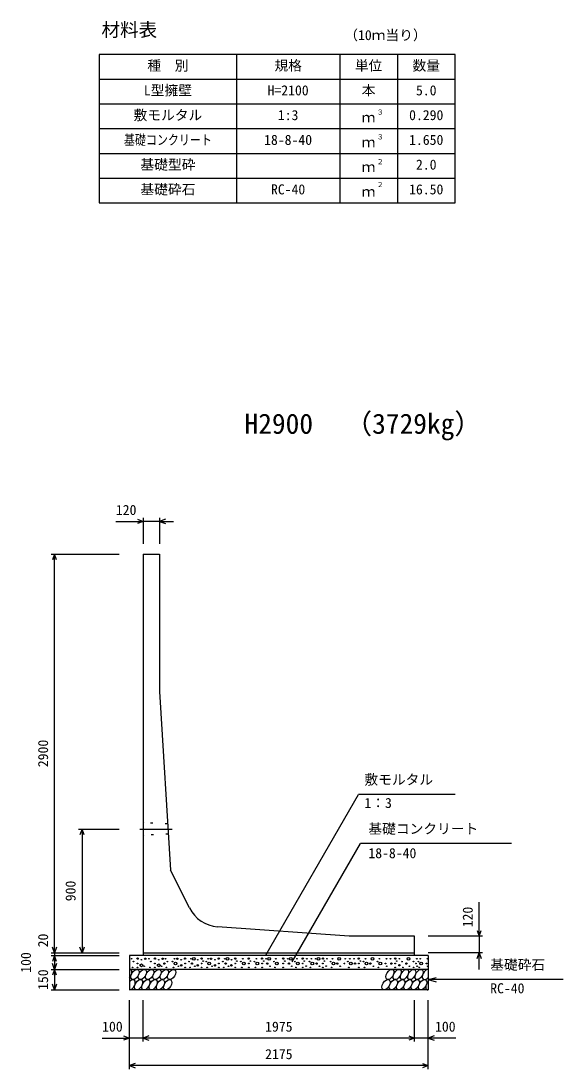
# Model space of a CAD drawing. Units: millimetres, scale not verified. Extents: x -50400 to 50400, y -17820 to 17820.
# Drawn here: x 30948 to 34892, y -8379 to -758 of the extents above; entities that cross this region are included whole.
import ezdxf
from ezdxf.enums import TextEntityAlignment as Align

# ---------------------------------------------------------------- set-up
doc = ezdxf.new("R2010")
doc.units = ezdxf.units.MM
doc.header["$LTSCALE"] = 60
doc.linetypes.add('DOTTED', pattern=[1.75, 0.25, -1.5])
doc.linetypes.add('LONG_DASHED_DOTTED', pattern=[15.25, 12, -1.5, 0.25, -1.5])
for name, color, linetype, lineweight in [('0-0_CENTER', 7, 'LONG_DASHED_DOTTED', 25), ('0-1_DIM', 7, 'Continuous', 25), ('0-3_HATCH', 6, 'Continuous', 25), ('0-4_HYO', 3, 'Continuous', 25), ('0-5_HYO2', 4, 'Continuous', 25), ('0-6_OUTLINE', 1, 'Continuous', 25), ('0-7_OUTLINE2', 4, 'DOTTED', 25), ('0-8_TXT', 7, 'Continuous', 25)]:
    doc.layers.add(name, color=color, linetype=linetype, lineweight=lineweight)
doc.styles.add('ＭＳ ゴシック', font='')
doc.styles.get('ＭＳ ゴシック').set_extended_font_data('MS Gothic')

msp = doc.modelspace()

# ---------------------------------------------------------------- linework, layer by layer
at = {"layer": '0-0_CENTER'}
msp.add_line((31813.39, -6633.77), (32049.03, -6633.77), dxfattribs=at)
at = {"layer": '0-1_DIM'}
for p, q in [((31637.46, -4396.88), (31837, -4396.88)), ((31837, -4371.88), (31837, -4558.77)), ((31957, -4396.88), (31837, -4396.88)), ((31957, -4371.88), (31957, -4558.77)), ((31957, -4396.88), (32057, -4396.88)), ((31167, -4633.77), (31662, -4633.77)), ((31192, -7533.77), (31192, -4633.77)), ((32732.69, -7545.1), (33403.96, -6382.42)), ((34106.37, -6382.42), (33403.96, -6382.42)), ((31367, -6633.77), (31662, -6633.77)), ((31392, -6633.77), (31392, -7533.77)), ((32922.17, -7599.49), (33418.44, -6739.93)), ((34517.98, -6739.93), (33418.44, -6739.93)), ((34282, -7413.77), (34282, -7166.08)), ((34307, -7413.77), (33912, -7413.77)), ((34282, -7413.77), (34282, -7533.77)), ((31167, -7533.77), (31662, -7533.77)), ((31192, -7533.77), (31192, -7553.77)), ((34307, -7533.77), (33912, -7533.77)), ((34282, -7653.77), (34282, -7533.77)), ((31167, -7553.77), (31662, -7553.77)), ((31192, -7553.77), (31192, -7653.77)), ((31167, -7653.77), (31662, -7653.77)), ((31192, -7653.77), (31192, -7803.77)), ((33912, -7728.77), (33969.96, -7713.25)), ((34892.32, -7728.77), (33912, -7728.77)), ((33912, -7728.77), (33969.96, -7744.3)), ((31167, -7803.77), (31662, -7803.77)), ((31737, -8378.77), (31737, -7878.77)), ((31837, -8178.77), (31837, -7878.77)), ((33812, -8178.77), (33812, -7878.77)), ((33812, -8178.77), (33812, -7878.77)), ((33912, -8378.77), (33912, -7878.77)), ((31537.46, -8153.77), (31737, -8153.77)), ((31837, -8153.77), (31737, -8153.77)), ((33812, -8153.77), (31837, -8153.77)), ((33912, -8153.77), (33812, -8153.77)), ((34111.54, -8153.77), (33912, -8153.77)), ((33912, -8353.77), (31737, -8353.77))]:
    msp.add_line(p, q, dxfattribs=at)
for points in [[(31794.71, -4381.49), (31837, -4396.88), (31794.71, -4412.27)], [(31999.29, -4381.49), (31957, -4396.88), (31999.29, -4412.27)], [(31207.39, -4676.06), (31192, -4633.77), (31176.61, -4676.06)], [(31407.39, -6676.06), (31392, -6633.77), (31376.61, -6676.06)], [(34266.61, -7371.49), (34282, -7413.77), (34297.39, -7371.49)], [(31207.39, -7491.49), (31192, -7533.77), (31176.61, -7491.49)], [(31407.39, -7491.49), (31392, -7533.77), (31376.61, -7491.49)], [(34266.61, -7576.06), (34282, -7533.77), (34297.39, -7576.06)], [(31207.39, -7596.06), (31192, -7553.77), (31176.61, -7596.06)], [(31207.39, -7611.49), (31192, -7653.77), (31176.61, -7611.49)], [(31207.39, -7696.06), (31192, -7653.77), (31176.61, -7696.06)], [(31207.39, -7761.49), (31192, -7803.77), (31176.61, -7761.49)], [(31694.71, -8138.38), (31737, -8153.77), (31694.71, -8169.17)], [(31879.29, -8138.38), (31837, -8153.77), (31879.29, -8169.17)], [(33769.71, -8138.38), (33812, -8153.77), (33769.71, -8169.17)], [(33954.29, -8138.38), (33912, -8153.77), (33954.29, -8169.17)], [(31779.29, -8338.38), (31737, -8353.77), (31779.29, -8369.17)], [(33869.71, -8338.38), (33912, -8353.77), (33869.71, -8369.17)]]:
    msp.add_lwpolyline(points, dxfattribs=at)
at = {"layer": '0-3_HATCH'}
for centre, radius in [((31752.97, -7576.6), 2.5), ((31766.99, -7597.61), 2.5), ((31795.86, -7575.72), 5), ((31795.86, -7611.61), 2.5), ((31823.9, -7624.75), 10), ((31823.9, -7583.6), 2.5), ((31851.94, -7576.6), 5), ((31879.07, -7576.6), 2.5), ((31893.09, -7597.61), 2.5), ((31921.97, -7575.72), 5), ((31921.97, -7611.61), 2.5), ((31950.01, -7624.75), 10), ((31950.01, -7583.6), 2.5), ((31978.04, -7576.6), 5), ((31992.06, -7611.61), 5), ((31999.07, -7576.6), 2.5), ((32013.09, -7597.61), 2.5), ((32050.91, -7597.61), 2.5), ((32071.94, -7611.61), 10), ((32064.93, -7576.6), 2.5), ((32085.96, -7576.6), 5), ((32113.99, -7624.75), 5), ((32113.99, -7583.6), 2.5), ((32142.03, -7575.72), 5), ((32142.03, -7611.61), 2.5), ((32170.91, -7597.61), 2.5), ((32184.93, -7576.6), 2.5), ((32191.94, -7611.61), 5), ((32205.96, -7576.6), 10), ((32233.99, -7624.75), 5), ((32233.99, -7583.6), 2.5), ((32262.03, -7575.72), 5), ((32262.03, -7611.61), 2.5), ((32273.37, -7593.29), 2.5), ((32296.13, -7597.61), 2.5), ((32317.16, -7611.61), 10), ((32310.15, -7576.6), 2.5), ((32331.18, -7576.6), 5), ((32359.22, -7624.75), 5), ((32359.22, -7583.6), 2.5), ((32387.26, -7575.72), 5), ((32387.26, -7611.61), 2.5), ((32416.13, -7597.61), 2.5), ((32430.15, -7576.6), 2.5), ((32437.16, -7611.61), 5), ((32451.18, -7576.6), 10), ((32479.22, -7624.75), 5), ((32479.22, -7583.6), 2.5), ((32507.26, -7575.72), 5), ((32507.26, -7611.61), 2.5), ((32518.6, -7593.29), 2.5), ((32548.06, -7597.61), 2.5), ((32569.09, -7611.61), 10), ((32562.08, -7576.6), 2.5), ((32605.7, -7575.72), 5), ((32605.7, -7611.61), 2.5), ((32617.04, -7593.29), 2.5), ((32646.5, -7597.61), 2.5), ((32667.53, -7611.61), 10), ((32660.51, -7576.6), 2.5), ((32702.69, -7575.72), 5), ((32702.69, -7611.61), 2.5), ((32714.03, -7593.29), 2.5), ((32732.39, -7576.6), 2.5), ((32739.4, -7611.61), 5), ((32753.42, -7576.6), 10), ((32788.77, -7597.61), 2.5), ((32809.8, -7611.61), 10), ((32802.79, -7576.6), 2.5), ((32856.08, -7575.72), 5), ((32856.08, -7611.61), 2.5), ((32867.42, -7593.29), 2.5), ((32890.05, -7576.6), 2.5), ((32897.06, -7611.61), 5), ((32911.08, -7576.6), 10), ((32941.74, -7597.61), 2.5), ((32962.77, -7611.61), 10), ((32955.76, -7576.6), 2.5), ((32997.94, -7575.72), 5), ((32997.94, -7611.61), 2.5), ((33009.28, -7593.29), 2.5), ((33027.63, -7576.6), 2.5), ((33046.87, -7597.61), 2.5), ((33067.9, -7611.61), 10), ((33060.89, -7576.6), 2.5), ((33091.67, -7576.6), 2.5), ((33098.69, -7611.61), 5), ((33112.7, -7576.6), 10), ((33144.47, -7575.72), 5), ((33144.47, -7611.61), 2.5), ((33155.81, -7593.29), 2.5), ((33174.17, -7576.6), 2.5), ((33201.16, -7597.61), 2.5), ((33222.19, -7611.61), 10), ((33215.18, -7576.6), 2.5), ((33249.32, -7611.61), 5), ((33263.34, -7576.6), 10), ((33300.99, -7611.61), 2.5), ((33307.43, -7576.6), 2.5), ((33326.66, -7597.61), 2.5), ((33347.69, -7611.61), 10), ((33340.68, -7576.6), 2.5), ((33371.47, -7576.6), 2.5), ((33378.48, -7611.61), 5), ((33405.87, -7575.72), 5), ((33405.87, -7611.61), 2.5), ((33417.21, -7593.29), 2.5), ((33440.33, -7597.61), 2.5), ((33461.36, -7611.61), 10), ((33454.35, -7576.6), 2.5), ((33490.97, -7611.61), 5), ((33504.99, -7576.6), 10), ((33541.61, -7597.61), 2.5), ((33562.64, -7611.61), 10), ((33555.62, -7576.6), 2.5), ((33600.66, -7611.61), 2.5), ((33607.09, -7576.6), 2.5), ((33636.46, -7576.6), 2.5), ((33643.47, -7611.61), 5), ((33670.87, -7575.72), 5), ((33670.87, -7611.61), 2.5), ((33682.21, -7593.29), 2.5), ((33701.35, -7623.9), 5), ((33701.18, -7576.6), 2.5), ((33720.39, -7597.61), 2.5), ((33753.02, -7611.61), 5), ((33767.04, -7576.6), 10), ((33803.66, -7597.61), 2.5), ((33822.18, -7611.61), 2.5), ((33828.61, -7576.6), 2.5), ((33839.36, -7597.61), 2.5), ((33860.39, -7611.61), 10), ((33853.38, -7576.6), 2.5), ((33898.41, -7611.61), 2.5), ((33904.85, -7576.6), 2.5), ((31759.98, -7639.63), 2.5), ((31795.86, -7639.63), 2.5), ((31844.93, -7631.75), 2.5), ((31886.08, -7639.63), 2.5), ((31921.97, -7639.63), 2.5), ((31971.03, -7631.75), 2.5), ((32006.08, -7639.63), 2.5), ((32057.92, -7639.63), 2.5), ((32092.97, -7631.75), 2.5), ((32142.03, -7639.63), 2.5), ((32177.92, -7639.63), 2.5), ((32212.97, -7631.75), 2.5), ((32262.03, -7639.63), 2.5), ((32303.14, -7639.63), 2.5), ((32338.19, -7631.75), 2.5), ((32387.26, -7639.63), 2.5), ((32423.14, -7639.63), 2.5), ((32458.19, -7631.75), 2.5), ((32507.26, -7639.63), 2.5), ((32555.07, -7639.63), 2.5), ((32605.7, -7639.63), 2.5), ((32653.51, -7639.63), 2.5), ((32702.69, -7639.63), 2.5), ((32760.43, -7631.75), 2.5), ((32795.78, -7639.63), 2.5), ((32856.08, -7639.63), 2.5), ((32918.09, -7631.75), 2.5), ((32948.75, -7639.63), 2.5), ((32997.94, -7639.63), 2.5), ((33022.59, -7629.97), 2.5), ((33053.88, -7639.63), 2.5), ((33119.71, -7631.75), 2.5), ((33144.47, -7639.63), 2.5), ((33169.13, -7629.97), 2.5), ((33208.17, -7639.63), 2.5), ((33270.35, -7631.75), 2.5), ((33333.67, -7639.63), 2.5), ((33405.87, -7639.63), 2.5), ((33447.34, -7639.63), 2.5), ((33511.99, -7631.75), 2.5), ((33548.62, -7639.63), 2.5), ((33609, -7631.75), 2.5), ((33670.87, -7639.63), 2.5), ((33727.4, -7639.63), 2.5), ((33774.05, -7631.75), 2.5), ((33805.13, -7639.63), 2.5), ((33830.52, -7631.75), 2.5), ((33846.37, -7639.63), 2.5), ((33906.76, -7631.75), 2.5)]:
    msp.add_circle(centre, radius, dxfattribs=at)
for centre, start_param, end_param in [((31724.63, -7691.3), 4.385593, 6.6745444), ((33898.14, -7691.3), 0.3357715, 4.4411806), ((31749.96, -7766.29), 3.5111464, 7.548991), ((33923.46, -7766.29), 1.2110787, 3.5658734)]:
    msp.add_ellipse(centre, major_axis=(21.81, 35.31), ratio=0.5792, start_param=start_param, end_param=end_param, dxfattribs=at)
for centre in [(31777.84, -7691.3), (31831.05, -7691.3), (31884.26, -7691.3), (31937.47, -7691.3), (31990.68, -7691.3), (32043.89, -7691.3), (33632.1, -7691.3), (33685.31, -7691.3), (33738.51, -7691.3), (33791.72, -7691.3), (33844.93, -7691.3), (31803.16, -7766.29), (31856.37, -7766.29), (31909.58, -7766.29), (31962.79, -7766.29), (32016, -7766.29), (33604.21, -7766.29), (33657.42, -7766.29), (33710.63, -7766.29), (33763.84, -7766.29), (33817.04, -7766.29), (33870.25, -7766.29)]:
    msp.add_ellipse(centre, major_axis=(21.81, 35.31), ratio=0.5792, dxfattribs=at)
at = {"layer": '0-4_HYO'}
for p, q in [((32517, -1000.77), (32517, -2080.77)), ((33267, -1000.77), (33267, -2080.77)), ((33687, -1000.77), (33687, -2080.77)), ((31517, -1180.77), (34107, -1180.77))]:
    msp.add_line(p, q, dxfattribs=at)
msp.add_lwpolyline([(31517, -2080.77), (34107, -2080.77), (34107, -1000.77), (31517, -1000.77)], close=True, dxfattribs=at)
at = {"layer": '0-5_HYO2'}
for p, q in [((31517, -1360.77), (34107, -1360.77)), ((31517, -1540.77), (34107, -1540.77)), ((31517, -1720.77), (34107, -1720.77)), ((31517, -1900.77), (34107, -1900.77))]:
    msp.add_line(p, q, dxfattribs=at)
at = {"layer": '0-6_OUTLINE'}
for p, q in [((31837, -4633.77), (31957, -4633.77)), ((31837, -4633.77), (31837, -7553.77)), ((31957, -4633.77), (31957, -5633.77)), ((31957, -5633.77), (32037, -6933.77)), ((32173.39, -7206.55), (32037, -6933.77)), ((33337, -7413.77), (32378.86, -7344.09)), ((33812, -7413.77), (33337, -7413.77)), ((33812, -7553.77), (33812, -7413.77)), ((31837, -7533.77), (33812, -7533.77)), ((33912, -7553.77), (33912, -7803.77)), ((33912, -7653.77), (31737, -7653.77)), ((33912, -7803.77), (31737, -7803.77))]:
    msp.add_line(p, q, dxfattribs=at)
msp.add_lwpolyline([(33912, -7553.77), (31737, -7553.77), (31737, -7803.77)], dxfattribs=at)
msp.add_arc((32397, -7094.75), 250, 206.56505, 265.84036, dxfattribs=at)
at = {"layer": '0-7_OUTLINE2'}
for p, q in [((31842, -6588.77), (31837, -6583.77)), ((32011.22, -6596.27), (31842, -6588.77)), ((32011.22, -6596.27), (32015.92, -6591.27)), ((31842, -6678.77), (31837, -6683.77)), ((32015.84, -6671.27), (31842, -6678.77)), ((32015.84, -6671.27), (32021.15, -6676.27))]:
    msp.add_line(p, q, dxfattribs=at)

# ---------------------------------------------------------------- texts
at = {"layer": '0-1_DIM', "style": 'ＭＳ ゴシック'}
for s, p in [('120', (31638.36, -4371.88)), ('敷モルタル', (33446.81, -6332.42)), ('1：3', (33446.81, -6502.54)), ('基礎コンクリート', (33475.7, -6689.93)), ('18-8-40', (33475.7, -6867.56)), ('基礎砕石', (34362.25, -7678.77)), ('RC-40', (34362.25, -7850.15)), ('100', (31538.36, -8128.77)), ('1975', (32724.5, -8128.77)), ('100', (33960.64, -8128.77)), ('2175', (32724.5, -8328.77))]:
    msp.add_text(s, height=73.31, dxfattribs=at).set_placement(p, align=Align.BOTTOM_LEFT)
for s, p in [('2900', (31167, -6183.77)), ('900', (31367, -7158.77)), ('120', (34257, -7348.13)), ('20', (31167, -7493.71)), ('100', (31042, -7678.77)), ('150', (31167, -7803.77))]:
    msp.add_text(s, height=73.31, rotation=90, dxfattribs=at).set_placement(p, align=Align.BOTTOM_LEFT)
at = {"layer": '0-8_TXT', "style": 'ＭＳ ゴシック'}
for s, height, p in [('材料表', 98.97, (31533.67, -900.77)), ('（10ｍ当り）', 73.31, (33300.33, -919.1)), ('種\u3000別', 73.31, (31867, -1140.77)), ('規格', 73.31, (32792, -1140.77)), ('単位', 73.31, (33377, -1140.77)), ('数量', 73.31, (33797, -1140.77)), ('L型擁壁', 73.31, (31842, -1320.77)), ('本', 73.31, (33427, -1320.77)), ('H=2100', 73.31, (32742, -1320.77)), ('5.0', 73.31, (33822, -1320.77)), ('敷モルタル', 73.31, (31767, -1500.77)), ('1:3', 73.31, (32817, -1500.77)), ('ｍ', 73.31, (33427, -1517.44)), ('３', 36.66, (33536.24, -1450.15)), ('0.290', 73.31, (33772, -1500.77)), ('18-8-40', 73.31, (32717, -1680.77)), ('３', 36.66, (33536.24, -1630.15)), ('1.650', 73.31, (33772, -1680.77)), ('ｍ', 73.31, (33427, -1697.44)), ('基礎型砕', 73.31, (31817, -1860.77)), ('ｍ', 73.31, (33427, -1877.44)), ('２', 36.66, (33536.24, -1810.15)), ('2.0', 73.31, (33822, -1860.77)), ('基礎砕石', 73.31, (31817, -2040.77)), ('RC-40', 73.31, (32767, -2040.77)), ('ｍ', 73.31, (33427, -2057.44)), ('２', 36.66, (33536.24, -1976.82)), ('16.50', 73.31, (33772, -2040.77)), ('H2900', 146.6, (32574.5, -3803.53)), ('（3729kg）', 146.6, (33303.12, -3803.53))]:
    msp.add_text(s, height=height, dxfattribs=at).set_placement(p, align=Align.BOTTOM_LEFT)
at = {"layer": '0-8_TXT', "style": 'ＭＳ ゴシック', "width": 0.8}
msp.add_text('基礎コンクリート', height=73.31, dxfattribs=at).set_placement((31697, -1680.77), align=Align.BOTTOM_LEFT)

doc.saveas('drawing.dxf')
